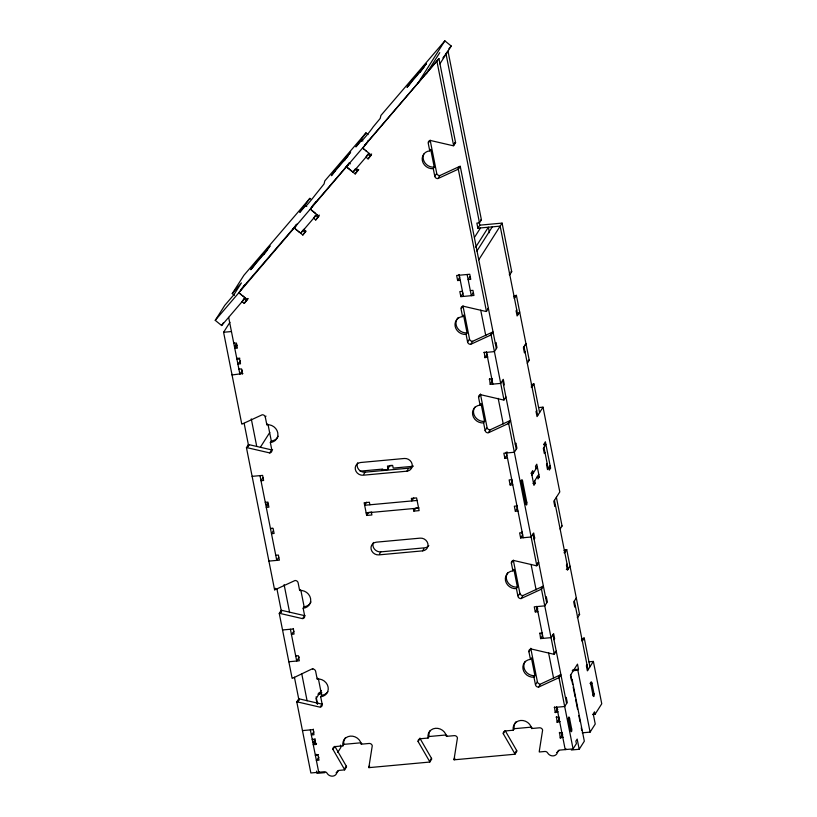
<?xml version="1.0" encoding="UTF-8"?>
<svg xmlns="http://www.w3.org/2000/svg" width="817" height="817" viewBox="0 0 817 817"><rect width="100%" height="100%" fill="white"/><g stroke="black" fill="none" stroke-linecap="round" stroke-linejoin="round"><path stroke-width="1.23" d="M419.989 738.057A2.747 2.471 32.5 0 0 420.03 738.517L431.468 758.299A2.747 2.471 32.5 0 1 431.723 759.024L429.793 762.047L368.957 767.643A2.747 2.471 32.5 0 1 368.927 766.897L372.266 745.758A2.747 2.471 32.5 0 0 369.141 743.46L361.267 744.185A9.61 8.65 32.5 0 0 350.33 736.127A9.61 8.65 32.5 0 0 342.915 745.87L335.052 746.595A2.747 2.471 32.5 0 0 332.928 749.373L344.365 769.154A2.747 2.471 32.5 0 1 344.621 769.88L339.086 770.38A2.747 2.471 32.5 0 0 336.951 772.31A5.494 4.943 32.5 0 1 332.682 776.15A5.494 4.943 32.5 0 1 327.066 773.219A2.747 2.471 32.5 0 0 324.257 771.748L310.858 772.974L296.785 701.915L298.716 698.892A2.747 2.471 32.5 0 1 299.482 698.923L322 704.152A2.747 2.471 32.5 0 0 322.47 704.06M505.212 730.694L516.65 750.476A2.747 2.471 32.5 0 1 516.895 751.191L514.976 754.224L454.14 759.81A2.747 2.471 32.5 0 1 454.109 759.075L457.438 737.935A2.747 2.471 32.5 0 0 454.313 735.637L446.45 736.352A9.61 8.65 32.5 0 0 435.512 728.304A9.61 8.65 32.5 0 0 428.088 738.047L420.224 738.762A2.747 2.471 32.5 0 0 418.11 741.55L429.548 761.332A2.747 2.471 32.5 0 1 429.793 762.047M571.318 749.996L579.192 749.271L577.18 739.099L575.893 741.121L576.394 743.664L573.074 748.883L559.686 750.108A2.747 2.471 32.5 0 0 557.541 752.038A5.494 4.943 32.5 0 1 553.272 755.878A5.494 4.943 32.5 0 1 547.656 752.947A2.747 2.471 32.5 0 0 544.847 751.477L539.322 751.987A2.737 2.461 32.5 0 1 539.281 751.242L542.621 730.102A2.747 2.471 32.5 0 0 539.496 727.804L531.622 728.529A9.61 8.65 32.5 0 0 520.684 720.471A9.61 8.65 32.5 0 0 513.27 730.214L505.406 730.939A2.747 2.471 32.5 0 0 503.282 733.717L514.72 753.499A2.747 2.471 32.5 0 1 514.976 754.224M245.274 297.95L221.632 325.534L215.249 320.346L224.767 305.374L233.917 294.702L241.403 282.927L232.263 293.599L234.387 295.325M232.263 293.599L243.926 275.258L309.857 198.337L310.92 199.205M254.618 264.953L250.748 269.722L257.181 260.909L256.548 261.92M264.289 253.668L263.646 254.679L270.08 245.866L266.219 250.635M244.038 285.981L244.681 284.97L238.891 292.772L247.428 299.655L244.212 303.413L242.077 301.687L243.68 299.155M221.632 325.534L223.419 322.725M312.85 668.531L292.843 678.141A2.747 2.471 32.5 0 1 292.118 678.314L279.261 613.393A2.747 2.471 32.5 0 1 280.027 613.434L302.545 618.653A2.747 2.471 32.5 0 0 304.67 615.865L303.158 608.246A9.61 8.65 32.5 0 0 310.572 598.504A9.61 8.65 32.5 0 0 299.635 590.446L298.123 582.817A2.747 2.471 32.5 0 0 294.998 580.519L275.319 589.619A2.747 2.471 32.5 0 1 274.583 589.792L246.448 447.665A2.768 2.492 32.5 0 1 247.214 447.706L269.733 452.924A2.747 2.471 32.5 0 0 271.857 450.147L270.345 442.518A9.61 8.65 32.4 0 0 277.76 432.775A9.61 8.65 32.4 0 0 266.822 424.717L265.311 417.089A2.747 2.471 32.5 0 0 262.186 414.791L242.496 423.89A2.747 2.471 32.5 0 1 241.771 424.064L223.592 332.264L229.934 322.296M244.212 303.413L247.745 298.501M247.428 299.655L248.072 298.644M293.017 228.842L296.081 225.012M304.251 229.026L303.924 229.526L306.058 231.262L302.831 235.02L294.314 228.106L296.244 225.073L240.841 289.708M335.205 170.937L331.345 175.706L337.778 166.893L337.135 167.904M315.587 202.514L316.23 201.503L313.81 204.321M344.876 159.652L344.243 160.663L350.677 151.85L346.806 156.619M301.984 231.272L300.707 233.294L316.822 214.483M234.101 342.772L233.785 343.283L236.409 343.038L237.41 348.124L234.796 348.359L235.756 346.847M345.377 167.761L349.247 162.992L350.309 163.849M302.831 235.02L305.568 231.048M358.734 169.67L355.191 173.939L346.674 167.025L349.247 162.992M317.65 216.944L315.525 215.218L313.595 218.251L315.73 219.977L319.263 215.065M364.076 149.256L362.799 148.224L368.59 140.422L367.946 141.433M346.674 167.025L353.067 172.213L354.987 169.18L357.121 170.906L355.191 173.939M410.9 82.629L407.04 87.399L413.473 78.595L412.83 79.596M237.369 358.203L236.889 358.959L239.83 358.214M420.571 71.345L419.928 72.356L426.362 63.552L422.501 68.322M370.009 155.863L367.885 154.137L365.955 157.17L368.089 158.896L371.623 153.984M232.436 374.36L232.048 374.972L242.863 373.502M418.11 82.915L444.857 40.85L451.239 46.038L439.873 63.91M426.392 73.693L439.76 52.666M239.228 368.661L238.911 369.161L241.536 368.916L242.537 374.002M215.249 320.346L438.933 58.62L455.58 142.689L453.649 145.722A2.757 2.482 32.5 0 1 452.873 145.681L430.355 140.463A2.747 2.471 32.5 0 0 428.241 143.251L429.752 150.869A9.61 8.65 32.5 0 0 422.338 160.612A9.61 8.65 32.5 0 0 433.276 168.67L434.787 176.298A2.747 2.471 32.5 0 0 437.912 178.596L457.591 169.497A2.747 2.471 32.5 0 1 458.327 169.323L460.247 166.3A2.747 2.471 32.5 0 0 459.522 166.474L439.832 175.573L438.229 178.096M242.486 370.213L239.912 374.247L228.648 317.353M442.916 57.905L448.012 51.175L481.407 219.834L479.487 222.867L476.862 223.102L477.874 228.188L500.157 226.135L517.743 314.933L519.663 311.91L517.1 315.944L516.089 310.858L516.732 309.857M428.557 142.74L430.161 140.218L436.707 173.265A2.747 2.471 32.5 0 0 439.832 175.573M429.752 150.869L430.712 149.358L434.236 167.158L433.276 168.67M265.311 417.089L265.954 416.088M246.448 447.665L248.368 444.642A2.768 2.492 32.5 0 1 249.144 444.683L271.663 449.901A2.747 2.471 32.5 0 0 272.592 449.636M247.541 447.205L249.144 444.683M266.822 424.717L267.302 423.962M260.398 447.205L269.753 432.489M453.843 144.17L454.487 143.159M434.787 176.298L436.39 173.776M270.345 442.518L271.305 441.006A9.61 8.65 32.5 0 0 278.188 436.268M269.733 452.924L271.336 450.402M457.591 169.497L459.195 166.974M262.921 477.69L261.001 480.723L263.625 480.478L262.614 475.392L252.126 476.352M273.409 530.662L271.489 533.685L274.103 533.45L273.103 528.364L270.478 528.599M477.874 228.188L479.793 225.155L479.191 222.112M474.473 237.41L480.488 227.943M475.657 247.204L488.362 227.228L489.444 232.733M278.699 557.357L276.769 560.38L259.99 475.637M460.277 280.302L457.653 280.548L459.573 277.514L458.97 274.471M476.914 251.054L492.294 226.86M478.762 259.796L502.087 223.112L479.793 225.155M470.061 276.555L468.141 279.588L470.766 279.343L469.755 274.257L456.642 275.462L457.653 280.548M470.316 290.597L472.941 290.362L473.952 295.448L460.839 296.653L462.769 293.62L462.361 291.587M274.583 589.792L275.554 588.281M461.37 308.469L462.984 305.946L469.52 338.994A2.747 2.471 32.5 0 0 472.655 341.292L492.334 332.192A2.747 2.471 32.5 0 1 493.06 332.019L491.14 335.052L503.987 399.973A2.757 2.482 32.5 0 1 503.221 399.932L480.702 394.713A2.747 2.471 32.5 0 0 478.578 397.491L480.09 405.12A9.61 8.65 32.5 0 0 472.675 414.862A9.61 8.65 32.5 0 0 483.613 422.92L485.124 430.549A2.747 2.471 32.5 0 0 488.249 432.847L507.939 423.747A2.747 2.471 32.5 0 1 508.664 423.574L510.594 420.541A2.747 2.471 32.5 0 0 509.859 420.714L490.18 429.813L488.576 432.346M473.257 292.66L471.327 295.683L467.13 274.502M466.088 334.398A9.61 8.65 32.5 0 1 455.151 326.34A9.61 8.65 32.5 0 1 462.565 316.598L463.525 315.086L467.048 332.876L466.088 334.398L467.6 342.027A2.747 2.471 32.5 0 0 470.725 344.325L490.404 335.225A2.747 2.471 32.5 0 1 491.14 335.052M363.79 474.207L365.066 472.185L408.776 468.172A6.863 6.179 32.5 0 0 413.045 465.884M279.261 613.393L281.181 610.36A2.747 2.471 32.5 0 1 281.957 610.401L304.475 615.62A2.747 2.471 32.5 0 0 304.945 615.538M280.027 613.434L281.63 610.912M299.635 590.446L300.115 589.69M509.338 274.226L509.982 273.215M462.565 316.598L461.054 308.969A2.747 2.471 32.5 0 1 463.178 306.191L485.696 311.41A2.757 2.482 32.5 0 0 486.462 311.451L488.392 308.418A2.757 2.482 32.5 0 1 488.004 308.428M502.087 223.112L511.718 271.734L509.788 274.767A2.757 2.482 32.5 0 1 509.399 274.778M467.6 342.027L469.203 339.494M366.578 502.241L364.648 505.274L417.099 500.453M471.041 343.824L472.655 341.292M303.158 608.246L304.118 606.725A9.61 8.65 32.5 0 0 311.001 601.986M293.997 631.235L291.414 634.329L294.038 634.084L293.354 628.498M371.398 512.422L371.909 514.965L366.659 515.445L368.59 512.422L371.735 512.126M302.872 618.152L304.475 615.62M490.404 335.225L492.008 332.703M514.056 298.042L515.333 296.02M514.465 298.368L516.385 295.335A2.768 2.492 32.5 0 0 515.66 295.519L513.689 296.428M406.846 471.195A6.863 6.179 32.5 0 0 412.146 464.24A6.863 6.179 32.5 0 0 404.333 458.48L360.624 462.504A6.863 6.179 32.5 0 0 355.334 469.458A6.863 6.179 32.5 0 0 363.146 475.218L406.846 471.195L408.132 469.183M487.882 356.917L484.941 357.662L484.246 352.076M484.941 357.662L486.861 354.639L486.258 351.586M296.009 655.428L295.693 655.939L298.317 655.694L299.318 660.779L288.83 661.75M495.337 343.508L495.98 342.497L496.981 347.582L494.418 351.616L483.93 352.587M299.267 656.98L296.704 661.024L290.403 629.243M413.77 497.91L411.85 500.944L411.349 498.401L416.588 497.91L419.111 510.625L413.862 511.105L413.361 508.572M503.64 385.461L504.283 384.45L503.282 379.364L500.709 383.398L490.22 384.368L489.536 378.771M478.905 396.991L480.508 394.468A2.747 2.471 32.5 0 1 480.457 393.998M379.558 553.865L380.845 551.853L424.544 547.829A6.863 6.179 32.5 0 0 428.813 545.542M492.161 378.537L489.22 379.282M490.22 384.368L492.151 381.335L491.548 378.281M480.09 405.12L481.06 403.608L484.583 421.409L483.613 422.92M413.862 511.105L415.792 508.082L418.937 507.796M296.785 701.915A2.747 2.471 32.5 0 1 297.562 701.956L299.165 699.434M525.045 351.8L524.402 352.811L523.391 347.725L525.964 343.691L524.034 346.714L537.668 415.577M297.562 701.956L320.08 707.175A2.747 2.471 32.5 0 0 322.194 704.397L320.683 696.768A9.61 8.65 32.5 0 0 328.097 687.026A9.61 8.65 32.5 0 0 317.159 678.968L317.639 678.212M528.15 360.726L528.466 360.226A2.757 2.482 32.5 0 0 529.242 360.256L516.385 295.335M503.987 399.973L505.917 396.939M527.312 363.289L529.242 360.256M485.124 430.549L486.728 428.026M321.204 690.549L316.067 698.627L317.078 703.713L317.721 702.702M320.683 696.768L321.653 695.247A9.61 8.65 32.5 0 0 327.831 691.754M320.397 706.674L322 704.152M422.624 550.862A6.863 6.179 32.5 0 0 427.924 543.908A6.863 6.179 32.5 0 0 420.101 538.148L376.402 542.161A6.863 6.179 32.5 0 0 371.102 549.126A6.863 6.179 32.5 0 0 378.914 554.876L422.624 550.862L423.911 548.84M313.922 731.879L311.338 734.963L313.963 734.728L313.279 729.132M507.939 423.747L509.542 421.225M531.264 387.064L532.868 384.541M531.213 384.95L533.184 384.041A2.768 2.492 32.5 0 1 533.909 383.867L531.99 386.89A2.768 2.492 32.5 0 0 531.438 387.003M312.584 739.119L312.268 739.63L315.209 738.885M314.208 743.204L313.248 744.716L315.893 744.471L316.536 743.46M507.122 451.975L506.479 452.986L523.258 537.729M315.985 754.295L315.342 755.306L318.313 754.561M507.49 458.061L504.865 458.306L506.785 455.273L506.183 452.23M515.261 444.142L515.905 443.131L516.916 448.216L514.342 452.261L503.854 453.221L504.865 458.306M536.657 410.491L536.023 411.502L537.024 416.588L543.019 407.162L539.087 407.53M332.928 749.373L334.531 746.85M319.049 771.748L318.722 772.259L310.337 729.877M337.676 752.457L340.883 747.412L340.434 745.145M342.915 745.87L343.875 744.358A9.61 8.65 32.5 0 1 345.54 737.537M512.77 484.767L510.145 485.002L512.075 481.979L511.473 478.925M521.603 482.52L522.563 481.009A2.063 0.582 84.7 0 0 521.706 479.865A2.063 0.582 84.7 0 0 521.603 482.52L525.801 503.711A2.063 0.582 84.7 0 0 526.659 504.865A2.063 0.582 84.7 0 0 526.761 502.2L522.563 481.009L520.47 481.203M544.97 452.444L544.326 453.455L543.315 448.37L545.889 444.325L543.56 444.54M344.682 768.654L346.296 766.132L334.858 746.35M531.938 475.167L537.28 466.752M344.621 769.88L346.541 766.846A2.747 2.471 32.5 0 0 346.296 766.132M361.267 744.185L361.747 743.429M517.978 511.033L515.353 511.279L517.273 508.245L516.671 505.192M533.44 482.796L538.791 474.381M547.145 463.464L546.512 464.475L547.513 469.561L550.086 465.516M534.726 480.774L535.237 483.317L533.95 485.329L531.428 472.624L532.715 470.602L533.215 473.145L530.968 473.349M536.003 468.774L535.492 466.231L536.779 464.209L539.302 476.924L538.015 478.936L537.515 476.393M525.801 503.711L526.761 502.2M544.602 446.348L544.102 443.805L545.388 441.783L550.587 468.059L549.3 470.081L548.799 467.538M368.927 766.897L369.57 765.886M368.957 767.643L369.601 766.632M534.063 539.067L534.696 538.056L533.695 532.97L531.121 537.004L520.633 537.974L522.563 534.941L521.961 531.887M513.321 560.186L519.867 593.244A2.747 2.471 32.5 0 0 522.992 595.542L542.672 586.443A2.747 2.471 32.5 0 1 543.407 586.269L541.477 589.292A2.747 2.471 32.5 0 0 540.752 589.476L521.062 598.575A2.747 2.471 32.5 0 1 517.937 596.267L516.426 588.638A9.61 8.65 32.5 0 1 505.488 580.591A9.61 8.65 32.5 0 1 512.902 570.848L511.401 563.219L513.005 560.697M512.902 570.848L513.873 569.326L517.396 587.127L516.426 588.638M555.458 505.417L554.814 506.417L553.803 501.332L559.798 491.916L543.019 407.162M418.11 741.55L419.713 739.028M511.401 563.219A2.747 2.471 32.5 0 1 513.515 560.431L536.034 565.66L537.637 563.127M536.034 565.66A2.747 2.471 32.5 0 0 536.81 565.691L538.73 562.668A2.747 2.471 32.5 0 1 537.964 562.627M560.125 529.018L562.055 525.985L556.377 497.298M518.264 595.767L519.867 593.244M428.088 738.047L429.058 736.526A9.61 8.65 32.5 0 1 429.905 730.888M521.062 598.575L522.676 596.053M429.865 760.821L431.468 758.299M446.45 736.352L446.93 735.596M541.068 588.965L542.672 586.443M564.394 552.282L565.997 549.759A2.747 2.471 32.5 0 1 566.732 549.586L579.58 614.507L577.66 617.54A2.747 2.471 32.5 0 1 577.272 617.54M566.732 549.586L564.802 552.619A2.747 2.471 32.5 0 0 564.077 552.792M537.903 611.678L535.278 611.913L537.208 608.89L536.698 606.347M545.674 597.748L546.318 596.747L547.329 601.833L544.755 605.867L534.267 606.827L535.278 611.913M567.08 564.098L566.436 565.109L567.437 570.195L570.011 566.161M454.109 759.075L454.742 758.064M454.14 759.81L454.783 758.799M553.987 639.701L554.631 638.69L553.62 633.604L551.056 637.648L540.568 638.608L539.874 633.022M530.805 648.249A2.747 2.471 32.5 0 0 530.846 648.708L537.392 681.766A2.747 2.471 32.5 0 0 540.517 684.064L560.207 674.965A2.747 2.471 32.5 0 1 560.932 674.791L559.012 677.824A2.747 2.471 32.5 0 0 558.277 677.998L538.597 687.097A2.747 2.471 32.5 0 1 535.472 684.789L533.961 677.17A9.61 8.65 32.5 0 1 523.023 669.113A9.61 8.65 32.5 0 1 530.437 659.37L528.926 651.741L530.529 649.219M542.498 632.777L539.557 633.522M540.568 638.608L542.488 635.585L541.885 632.532M530.437 659.37L531.397 657.859L534.921 675.649L533.961 677.17M576.302 597.942L573.738 601.976L574.739 607.062L575.382 606.051M554.202 653.171L554.845 652.16M503.282 733.717L504.886 731.195M528.926 651.741A2.747 2.471 32.5 0 1 531.04 648.953L553.558 654.182A2.747 2.471 32.5 0 0 554.334 654.213L556.265 651.19M535.789 684.289L537.392 681.766M538.597 687.097L540.2 684.575M513.27 730.214L514.23 728.703A9.61 8.65 32.5 0 1 515.895 721.881M558.603 677.487L560.207 674.965M581.918 640.814L583.532 638.281A2.747 2.471 32.5 0 1 584.257 638.108L589.935 666.795M582.327 641.141L584.257 638.108M515.037 752.998L516.65 750.476M531.622 728.529L532.102 727.773M558.144 711.811L555.203 712.557L554.518 706.96M582.235 732.829L590.099 732.114L577.854 670.246L578.497 669.235L577.486 664.15L570.429 675.25L571.43 680.336L572.074 679.325L584.329 741.193L579.192 749.271M555.203 712.557L557.133 709.524L556.632 706.981M565.609 698.392L566.252 697.381L567.253 702.467L564.69 706.501L554.202 707.471M587.004 664.742L586.361 665.753L587.372 670.839L593.356 661.413L588.863 661.821M560.105 721.554L557.133 722.299L556.448 716.713M557.133 722.299L558.736 719.777M563.179 737.23L560.237 737.976L559.553 732.389M568.591 719.818L569.551 718.306A2.063 0.582 84.7 0 0 568.693 717.163A2.063 0.582 84.7 0 0 568.591 719.818L570.685 730.418A2.063 0.582 84.7 0 0 571.543 731.562A2.063 0.582 84.7 0 0 571.645 728.897L569.551 718.306L567.805 718.47M590.946 684.656L591.906 683.145A2.063 0.582 84.7 0 0 591.048 681.991A2.063 0.582 84.7 0 0 590.946 684.656L593.04 695.247A2.063 0.582 84.7 0 0 593.908 696.401A2.063 0.582 84.7 0 0 594.01 693.735L591.906 683.145L589.945 683.318M560.237 737.976L562.167 734.953L561.667 732.41M570.685 730.418L571.645 728.897M593.04 695.247L594.01 693.735M565.854 748.597L565.211 749.608L556.816 707.226M592.764 714.589L595.011 714.385L601.751 703.784L593.356 661.413M590.099 732.114L595.236 724.036L593.224 713.864L594.51 711.842L595.011 714.385M294.314 228.106L296.888 224.072M311.083 208.294L310.44 209.305L318.947 216.219L315.73 219.977M309.806 198.419L299.778 212.369L305.701 205.618A9.61 0.541 -51 0 0 307.59 204.291A9.61 0.541 -51 0 0 314.821 195.477L324.073 183.927L324.819 180.884L365.975 132.875L368.099 134.601M365.975 132.875L355.895 146.897L361.819 140.146A9.61 0.541 -51 0 0 365.219 137.103A9.61 0.541 -51 0 0 373.103 126.992L380.191 118.455L380.936 115.422L444.857 40.85M253.321 265.678L269.436 246.877M333.908 171.662L350.033 152.861M409.603 83.365L425.718 64.553M251.391 268.711L267.516 249.91M331.988 174.695L348.103 155.894M407.683 86.388L423.798 67.586M312.36 206.272L348.604 163.992M364.719 145.191L438.933 58.62M448.839 48.826L451.239 46.038M445.643 53.953L448.012 51.175M353.067 172.213L369.182 153.402M357.121 170.906L357.928 169.967M368.089 158.896L371.306 155.138L362.799 148.224M564.026 550.668L565.997 549.759M581.561 639.2L583.532 638.281M480.753 219.896L481.407 219.834M462.453 291.322L459.828 291.567L460.839 296.653M223.592 332.264L231.456 331.539M234.673 345.52L237.012 345.305M240.474 360.951L237.9 364.045L240.515 363.8L239.514 358.714M486.861 354.639L487.514 354.578M392.395 465.333L389.903 465.557L387.329 469.601L382.09 470.081L382.734 469.07L360.103 471.154M412.963 466.303L393.212 468.11L392.711 465.578L387.472 466.058L388.157 469.52M548.34 468.264L550.587 468.059M537.055 477.128L539.302 476.924M265.28 502.332L267.905 502.087L268.905 507.173L266.281 507.418L267.251 505.897A2.063 0.582 84.7 0 1 267.353 503.231A2.063 0.582 84.7 0 1 268.211 504.385M511.769 479.681L509.144 479.916L510.145 485.002M266.168 504.569L268.497 504.355M532.98 483.521L535.237 483.317M366.159 512.902L418.61 508.082M516.967 505.948L514.342 506.193L515.353 511.279M275.768 555.294L278.393 555.06L279.394 560.145L268.905 561.105M522.257 532.643L519.632 532.888L520.633 537.974M533.389 538.178L534.696 538.056M566.334 569.347L568.081 569.183L554.447 500.331M282.539 629.968L293.027 628.998M537.208 608.89L537.862 608.828M318.518 693.122L321.888 692.816M572.87 669.746L578.497 669.235M317.874 694.133L321.255 693.827M572.237 670.757L577.854 670.246M302.464 730.602L312.952 729.642M557.133 709.524L557.786 709.462M556.132 717.214L558.746 716.979M312.952 741.887L315.199 741.683A2.063 0.582 84.7 0 0 314.341 740.529A2.063 0.582 84.7 0 0 314.228 743.194M343.875 744.358L361.012 742.786M429.058 736.526L446.184 734.953M514.23 728.703L531.367 727.13M559.236 732.89L561.882 732.655M318.957 757.298L316.373 760.392L318.998 760.147L317.987 755.061M562.167 734.953L562.821 734.892M324.839 772.647L316.965 773.372L316.516 771.115M361.819 140.146L362.891 141.014M356.283 168.445L358.418 170.181M311.716 210.337L315.546 213.451M305.701 205.618L306.763 206.476M302.627 230.261L304.761 231.987M244.007 298.654L246.131 300.38M365.352 150.297L366.629 151.329M295.601 229.148L296.877 230.18M298.154 231.221L299.43 232.253M240.167 293.803L241.444 294.845M242.72 295.877L243.997 296.918M533.909 383.867L539.598 412.544M543.959 447.359L548.156 468.55M574.371 600.965L588.015 669.828M570.715 674.679L572.676 684.575M573.166 687.056L575.127 696.952M575.617 699.423L577.578 709.319M578.804 715.508L580.029 721.697M581.255 727.886L581.745 730.357M446.092 54.208L479.487 222.867M460.247 166.3L496.348 348.593M502.639 380.375L516.273 449.227M533.052 533.981L546.685 602.834M552.976 634.615L566.61 703.478M437.003 61.653L453.649 145.722M458.327 169.323L486.462 311.451M508.664 423.574L536.81 565.691M541.477 589.292L554.334 654.213M559.012 677.824L573.074 748.883M480.723 310.154L485.788 335.716M498.186 398.349L503.241 423.9M531.07 564.404L536.126 589.956M548.524 652.589L553.589 678.141M486.554 352.341L492.845 384.123M536.892 606.592L543.182 638.373M558.562 716.734L559.063 719.277M459.266 275.217L463.464 296.408M480.508 394.468L487.055 427.516A2.747 2.471 32.5 0 0 490.18 429.813M369.897 504.794L369.386 502.251L364.147 502.731L366.659 515.445M268.017 424.391L271.305 441.006M300.83 590.119L304.118 606.725M318.364 678.641L321.653 695.247M317.159 678.968L315.648 671.339A2.747 2.471 32.5 0 0 312.523 669.041M316.118 696.819L317.588 704.244M314.882 739.385L315.893 744.471M251.279 418.866L256.732 446.409M284.102 584.625L289.637 612.607M301.8 674.025L307.1 700.802M244.15 423.349L248.613 445.878M276.953 588.996L281.528 612.117M294.416 677.181L298.991 700.302M511.718 271.734A2.757 2.482 32.5 0 1 510.942 271.704M562.055 525.985A2.747 2.471 32.5 0 1 561.667 525.995M579.58 614.507A2.747 2.471 32.5 0 1 578.814 614.466M455.58 142.689A2.757 2.482 32.5 0 1 454.803 142.658M434.236 167.158A9.61 8.65 32.5 0 1 425.238 163.237A9.61 8.65 32.5 0 1 423.829 154.096M467.048 332.876A9.61 8.65 32.5 0 1 457.183 327.668A9.61 8.65 32.5 0 1 458.266 317.476M484.583 421.409A9.61 8.65 32.5 0 1 475.116 416.854A9.61 8.65 32.5 0 1 474.871 407.101M559.002 750.414A5.494 4.943 32.5 0 1 556.704 752.477M338.401 770.686A5.494 4.943 32.5 0 1 336.114 772.749M534.921 675.649A9.61 8.65 32.5 0 1 525.464 671.104A9.61 8.65 32.5 0 1 525.219 661.351M517.396 587.127A9.61 8.65 32.5 0 1 507.939 582.572A9.61 8.65 32.5 0 1 507.684 572.819M380.845 551.853A6.863 6.179 32.5 0 1 374.39 549.014A6.863 6.179 32.5 0 1 373.44 542.447M365.066 472.185A6.863 6.179 32.5 0 1 358.622 469.356A6.863 6.179 32.5 0 1 357.672 462.79M238.983 358.193A2.063 0.582 84.8 0 1 238.053 358.306M235.817 347.194A2.063 0.582 84.8 0 1 235.929 344.529A2.063 0.582 84.8 0 1 236.787 345.683M317.343 754.53A2.063 0.582 84.7 0 1 316.506 754.438M272.306 528.231A2.063 0.582 84.7 0 1 271.847 528.211M313.003 205.261L310.44 209.305L313.003 205.261"/></g></svg>
